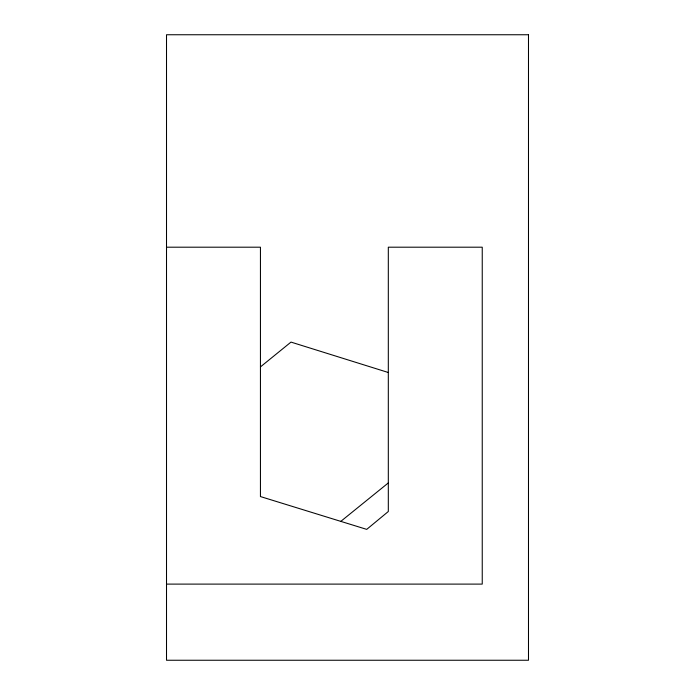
<?xml version="1.0" encoding="UTF-8"?>
<svg xmlns="http://www.w3.org/2000/svg" width="695" height="695" viewBox="0 0 695 695"><rect width="100%" height="100%" fill="white"/><g stroke="black" fill="none" stroke-linecap="round" stroke-linejoin="round"><path stroke-width="1.04" d="M260.443 366.908L290.988 342.096L388.314 372.503M340.811 521.372L388.314 482.921M166.513 247.194L260.443 247.194L260.443 496.56L366.717 529.373L388.314 511.511L388.314 247.194L482.243 247.194L482.243 584.104L166.513 584.104M528.487 34.75L166.513 34.75L166.513 660.25L528.487 660.25L528.487 34.75"/></g></svg>
